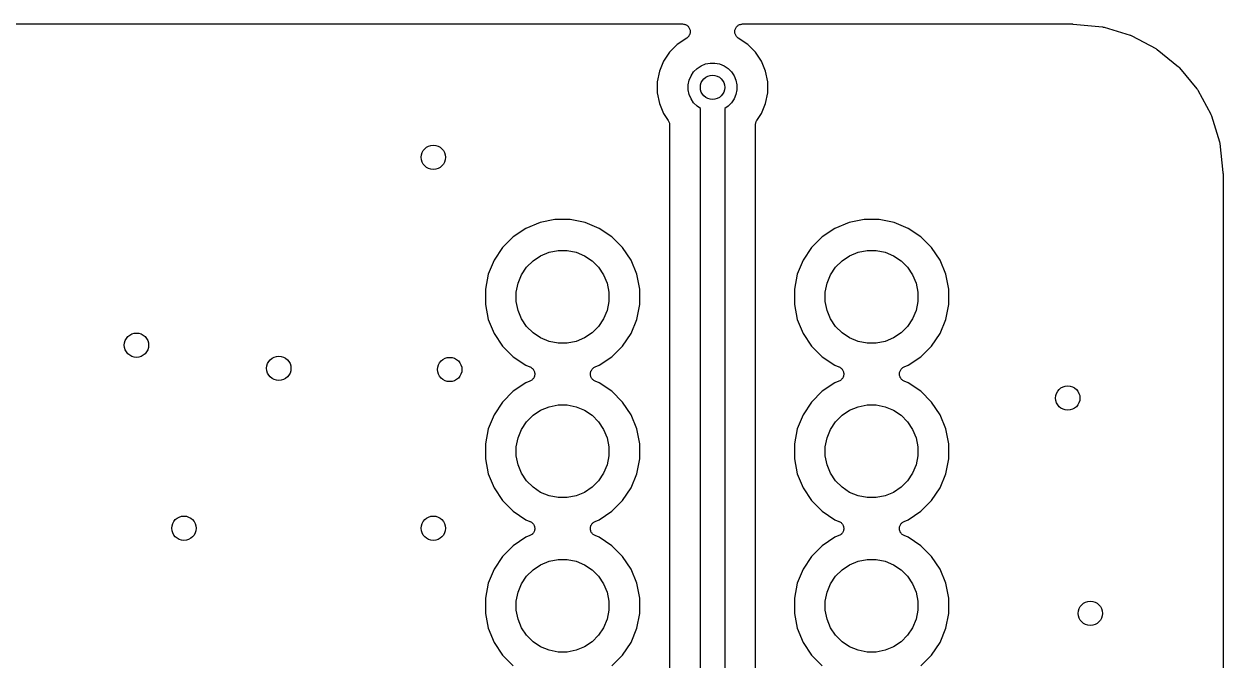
# Model space of a CAD drawing. Extents: x 103 to 213, y -152 to -90.
# Drawn here: x 193.23 to 212.94, y -100.82 to -90.36 of the extents above; entities that cross this region are included whole.
import ezdxf

# ---------------------------------------------------------------- set-up
doc = ezdxf.new("R2010")
doc.units = 0
doc.layers.add('BLACK', color=7, linetype='CONTINUOUS')

msp = doc.modelspace()

# ---------------------------------------------------------------- linework, layer by layer
at = {"layer": 'BLACK', "linetype": 'CONTINUOUS'}
for p, q in [((146.641, -90.358), (204.056, -90.358)), ((204.056, -90.358), (204.058, -90.358)), ((204.058, -90.358), (204.058, -90.358)), ((204.058, -90.358), (204.058, -90.358)), ((204.058, -90.358), (204.058, -90.358)), ((204.058, -90.358), (204.071, -90.3594)), ((204.071, -90.3594), (204.083, -90.3607)), ((204.083, -90.3607), (204.083, -90.3608)), ((204.083, -90.3608), (204.083, -90.3608)), ((204.083, -90.3608), (204.095, -90.3645)), ((204.095, -90.3645), (204.106, -90.3681)), ((204.106, -90.3681), (204.106, -90.3682)), ((204.106, -90.3682), (204.106, -90.3683)), ((204.106, -90.3683), (204.117, -90.3741)), ((204.117, -90.3741), (204.128, -90.38)), ((204.128, -90.38), (204.128, -90.3801)), ((204.128, -90.3801), (204.128, -90.3802)), ((204.128, -90.3802), (204.138, -90.3881)), ((204.138, -90.3881), (204.147, -90.3959)), ((204.147, -90.3959), (204.147, -90.396)), ((204.147, -90.396), (204.147, -90.3961)), ((204.147, -90.3961), (204.155, -90.4057)), ((204.155, -90.4057), (204.163, -90.4152)), ((204.163, -90.4152), (204.163, -90.4153)), ((204.163, -90.4153), (204.163, -90.4155)), ((204.163, -90.4155), (204.168, -90.4262)), ((204.168, -90.4262), (204.174, -90.4371)), ((204.174, -90.4371), (204.174, -90.4373)), ((204.174, -90.4373), (204.174, -90.4374)), ((204.174, -90.4374), (204.178, -90.4488)), ((204.178, -90.4488), (204.181, -90.4609)), ((204.181, -90.4609), (204.181, -90.461)), ((204.181, -90.461), (204.181, -90.4612)), ((204.181, -90.4612), (204.182, -90.4732)), ((204.182, -90.4732), (204.183, -90.4856)), ((204.917, -90.4838), (204.918, -90.4717)), ((204.918, -90.4717), (204.919, -90.4595)), ((204.919, -90.4591), (204.923, -90.4477)), ((204.919, -90.4593), (204.919, -90.4591)), ((204.919, -90.4595), (204.919, -90.4593)), ((204.923, -90.4477), (204.926, -90.4358)), ((204.926, -90.4358), (204.927, -90.4356)), ((204.927, -90.4355), (204.932, -90.4249)), ((204.927, -90.4356), (204.927, -90.4355)), ((204.932, -90.4249), (204.938, -90.414)), ((204.938, -90.4137), (204.946, -90.4044)), ((204.938, -90.4139), (204.938, -90.4137)), ((204.938, -90.414), (204.938, -90.4139)), ((204.946, -90.4044), (204.954, -90.3949)), ((204.954, -90.3947), (204.964, -90.3871)), ((204.954, -90.3948), (204.954, -90.3947)), ((204.954, -90.3949), (204.954, -90.3948)), ((204.964, -90.3871), (204.973, -90.3792)), ((204.973, -90.3791), (204.974, -90.379)), ((204.973, -90.3792), (204.973, -90.3791)), ((204.974, -90.379), (204.984, -90.3734)), ((204.984, -90.3734), (204.995, -90.3676)), ((204.995, -90.3675), (205.007, -90.364)), ((204.995, -90.3676), (204.995, -90.3675)), ((204.995, -90.3675), (204.995, -90.3675)), ((205.007, -90.364), (205.019, -90.3604)), ((205.019, -90.3604), (205.031, -90.3592)), ((205.019, -90.3604), (205.019, -90.3604)), ((205.019, -90.3604), (205.019, -90.3604)), ((205.031, -90.3592), (205.044, -90.358)), ((205.044, -90.358), (210.466, -90.358)), ((210.466, -90.358), (210.468, -90.358)), ((210.468, -90.358), (210.474, -90.3586)), ((210.474, -90.3586), (210.479, -90.3586)), ((210.479, -90.3586), (210.961, -90.4059)), ((210.961, -90.4059), (210.963, -90.4061)), ((210.963, -90.4061), (210.974, -90.4085)), ((210.974, -90.4085), (210.986, -90.4107)), ((210.986, -90.4107), (211.418, -90.5411)), ((204.127, -90.5906), (203.971, -90.6947)), ((204.136, -90.583), (204.127, -90.5906)), ((204.146, -90.5751), (204.136, -90.583)), ((204.154, -90.5654), (204.146, -90.5749)), ((204.146, -90.5749), (204.146, -90.575)), ((204.146, -90.575), (204.146, -90.5751)), ((204.162, -90.556), (204.154, -90.5654)), ((204.168, -90.5446), (204.162, -90.5557)), ((204.162, -90.5557), (204.162, -90.5559)), ((204.162, -90.5559), (204.162, -90.556)), ((204.174, -90.5342), (204.168, -90.5446)), ((204.177, -90.522), (204.174, -90.5339)), ((204.174, -90.5339), (204.174, -90.5341)), ((204.174, -90.5341), (204.174, -90.5342)), ((204.181, -90.5105), (204.177, -90.522)), ((204.182, -90.498), (204.181, -90.5102)), ((204.181, -90.5102), (204.181, -90.5104)), ((204.181, -90.5104), (204.181, -90.5105)), ((204.183, -90.4859), (204.182, -90.498)), ((204.183, -90.4856), (204.183, -90.4857)), ((204.183, -90.4857), (204.183, -90.4859)), ((204.917, -90.4839), (204.917, -90.4838)), ((204.917, -90.4841), (204.917, -90.4839)), ((204.918, -90.4963), (204.917, -90.4841)), ((204.919, -90.5085), (204.918, -90.4963)), ((204.919, -90.5086), (204.919, -90.5085)), ((204.919, -90.5088), (204.919, -90.5086)), ((204.922, -90.5205), (204.919, -90.5088)), ((204.926, -90.5323), (204.922, -90.5205)), ((204.926, -90.5324), (204.926, -90.5323)), ((204.926, -90.5326), (204.926, -90.5324)), ((204.931, -90.5435), (204.926, -90.5326)), ((204.937, -90.5543), (204.931, -90.5435)), ((204.937, -90.5544), (204.937, -90.5543)), ((204.937, -90.5545), (204.937, -90.5544)), ((204.945, -90.5639), (204.937, -90.5545)), ((204.953, -90.5736), (204.945, -90.5639)), ((204.953, -90.5737), (204.953, -90.5736)), ((204.953, -90.5739), (204.953, -90.5737)), ((204.962, -90.5815), (204.953, -90.5739)), ((204.972, -90.5896), (204.962, -90.5815)), ((204.972, -90.5898), (204.972, -90.5896)), ((204.973, -90.5906), (204.972, -90.5898)), ((204.972, -90.5898), (204.972, -90.5898)), ((204.972, -90.5898), (204.972, -90.5898)), ((205.129, -90.6947), (204.973, -90.5906)), ((211.418, -90.5411), (211.419, -90.5417)), ((211.419, -90.5417), (211.43, -90.5462)), ((211.43, -90.5462), (211.441, -90.5506)), ((211.441, -90.5506), (211.839, -90.7624)), ((203.845, -90.8212), (203.745, -90.9699)), ((203.971, -90.6947), (203.845, -90.8212)), ((205.255, -90.8212), (205.129, -90.6947)), ((205.355, -90.9699), (205.255, -90.8212)), ((211.839, -90.7624), (211.84, -90.7632)), ((211.84, -90.7632), (211.85, -90.7697)), ((211.85, -90.7697), (211.86, -90.7761)), ((211.86, -90.7761), (212.209, -91.0613)), ((203.745, -90.9699), (203.677, -91.1351)), ((204.295, -91.0893), (204.361, -91.0455)), ((204.361, -91.0455), (204.433, -91.0154)), ((204.433, -91.0154), (204.511, -91)), ((204.511, -91), (204.589, -91)), ((204.589, -91), (204.667, -91.0154)), ((204.667, -91.0154), (204.739, -91.0455)), ((204.739, -91.0455), (204.805, -91.0893)), ((205.423, -91.1351), (205.355, -90.9699)), ((212.209, -91.0613), (212.211, -91.0624)), ((212.211, -91.0624), (212.219, -91.0706)), ((203.677, -91.1351), (203.642, -91.3106)), ((204.165, -91.2833), (204.196, -91.2105)), ((204.196, -91.2105), (204.239, -91.145)), ((204.239, -91.145), (204.295, -91.0893)), ((204.805, -91.0893), (204.861, -91.145)), ((204.861, -91.145), (204.904, -91.2105)), ((204.904, -91.2105), (204.935, -91.2833)), ((205.458, -91.3106), (205.423, -91.1351)), ((212.219, -91.0706), (212.227, -91.0787)), ((212.227, -91.0787), (212.514, -91.4263)), ((203.642, -91.3106), (203.642, -91.4894)), ((204.15, -91.3606), (204.165, -91.2833)), ((204.15, -91.4394), (204.15, -91.3606)), ((204.165, -91.5167), (204.15, -91.4394)), ((204.935, -91.2833), (204.95, -91.3606)), ((204.95, -91.4394), (204.935, -91.5167)), ((204.95, -91.3606), (204.95, -91.4394)), ((205.458, -91.4894), (205.458, -91.3106)), ((212.514, -91.4263), (212.515, -91.4277)), ((212.515, -91.4277), (212.522, -91.4374)), ((212.522, -91.4374), (212.528, -91.4469)), ((212.528, -91.4469), (212.743, -91.8438)), ((203.642, -91.4894), (203.677, -91.6649)), ((204.196, -91.5895), (204.165, -91.5167)), ((204.239, -91.655), (204.196, -91.5895)), ((204.295, -91.7107), (204.239, -91.655)), ((204.861, -91.655), (204.805, -91.7107)), ((204.904, -91.5895), (204.861, -91.655)), ((204.935, -91.5167), (204.904, -91.5895)), ((205.423, -91.6649), (205.458, -91.4894)), ((203.677, -91.6649), (203.745, -91.8301)), ((203.745, -91.8301), (203.821, -91.9427)), ((204.35, -91.7474), (204.295, -91.7107)), ((204.35, -102.457), (204.35, -91.7474)), ((204.805, -91.7107), (204.75, -91.7474)), ((204.75, -91.7474), (204.75, -102.555)), ((205.279, -91.9427), (205.355, -91.8301)), ((205.355, -91.8301), (205.423, -91.6649)), ((212.743, -91.8438), (212.744, -91.8453)), ((212.744, -91.8453), (212.748, -91.8561)), ((203.821, -91.9427), (203.821, -91.943)), ((203.821, -91.943), (203.821, -91.943)), ((203.821, -91.943), (203.821, -91.943)), ((203.821, -91.943), (203.822, -91.9442)), ((203.822, -91.9442), (203.827, -91.9546)), ((203.827, -91.9546), (203.832, -91.9649)), ((203.832, -91.9649), (203.833, -91.9656)), ((203.833, -91.9656), (203.833, -91.9662)), ((203.833, -91.9662), (203.836, -91.9775)), ((203.836, -91.9775), (203.84, -91.9886)), ((203.84, -91.9886), (203.84, -91.9893)), ((203.84, -91.9893), (203.84, -91.99)), ((203.84, -91.99), (203.841, -92.0017)), ((203.841, -92.0017), (203.842, -92.0133)), ((203.842, -92.0133), (203.842, -102.194)), ((205.258, -92.0115), (205.259, -91.9999)), ((205.258, -92.0129), (205.258, -92.0115)), ((205.258, -92.013), (205.258, -92.0129)), ((205.258, -92.013), (205.258, -92.013)), ((205.258, -92.0133), (205.258, -92.013)), ((205.258, -102.524), (205.258, -92.0133)), ((205.259, -91.9999), (205.26, -91.9883)), ((205.26, -91.9883), (205.261, -91.9876)), ((205.261, -91.9869), (205.264, -91.9757)), ((205.261, -91.9876), (205.261, -91.9869)), ((205.264, -91.9757), (205.268, -91.9646)), ((205.268, -91.9633), (205.274, -91.953)), ((205.268, -91.9639), (205.268, -91.9633)), ((205.268, -91.9646), (205.268, -91.9639)), ((205.274, -91.953), (205.279, -91.9427)), ((212.748, -91.8561), (212.752, -91.8666)), ((212.752, -91.8666), (212.886, -92.2976)), ((212.886, -92.2976), (212.886, -92.2993)), ((212.886, -92.2993), (212.888, -92.3107)), ((212.888, -92.3107), (212.891, -92.3219)), ((212.891, -92.3219), (212.941, -92.8024)), ((212.941, -92.8024), (212.941, -92.8041)), ((212.941, -92.8041), (212.941, -92.8099)), ((212.941, -92.8099), (212.942, -92.8157)), ((212.942, -92.8157), (212.942, -149.966)), ((201.715, -93.6238), (201.483, -93.7195)), ((201.96, -93.575), (201.715, -93.6238)), ((202.21, -93.575), (201.96, -93.575)), ((202.455, -93.6238), (202.21, -93.575)), ((202.687, -93.7195), (202.455, -93.6238)), ((206.795, -93.6238), (206.563, -93.7195)), ((207.04, -93.575), (206.795, -93.6238)), ((207.29, -93.575), (207.04, -93.575)), ((207.535, -93.6238), (207.29, -93.575)), ((207.767, -93.7195), (207.535, -93.6238)), ((201.483, -93.7195), (201.275, -93.8585)), ((202.895, -93.8585), (202.687, -93.7195)), ((206.563, -93.7195), (206.355, -93.8585)), ((207.975, -93.8585), (207.767, -93.7195)), ((201.275, -93.8585), (201.099, -94.0354)), ((203.071, -94.0354), (202.895, -93.8585)), ((206.355, -93.8585), (206.179, -94.0354)), ((208.151, -94.0354), (207.975, -93.8585)), ((201.099, -94.0354), (200.96, -94.2434)), ((201.599, -94.2531), (201.724, -94.1697)), ((201.724, -94.1697), (201.863, -94.1123)), ((201.863, -94.1123), (202.01, -94.083)), ((202.01, -94.083), (202.16, -94.083)), ((202.16, -94.083), (202.307, -94.1123)), ((202.307, -94.1123), (202.446, -94.1697)), ((202.446, -94.1697), (202.571, -94.2531)), ((203.21, -94.2434), (203.071, -94.0354)), ((206.179, -94.0354), (206.04, -94.2434)), ((206.679, -94.2531), (206.804, -94.1697)), ((206.804, -94.1697), (206.943, -94.1123)), ((206.943, -94.1123), (207.09, -94.083)), ((207.09, -94.083), (207.24, -94.083)), ((207.24, -94.083), (207.387, -94.1123)), ((207.387, -94.1123), (207.526, -94.1697)), ((207.526, -94.1697), (207.651, -94.2531)), ((208.29, -94.2434), (208.151, -94.0354)), ((200.96, -94.2434), (200.864, -94.4746)), ((201.41, -94.4841), (201.493, -94.3593)), ((201.493, -94.3593), (201.599, -94.2531)), ((202.571, -94.2531), (202.677, -94.3593)), ((202.677, -94.3593), (202.76, -94.4841)), ((203.306, -94.4746), (203.21, -94.2434)), ((206.04, -94.2434), (205.944, -94.4746)), ((206.49, -94.4841), (206.573, -94.3593)), ((206.573, -94.3593), (206.679, -94.2531)), ((207.651, -94.2531), (207.757, -94.3593)), ((207.757, -94.3593), (207.84, -94.4841)), ((208.386, -94.4746), (208.29, -94.2434)), ((200.864, -94.4746), (200.815, -94.7199)), ((201.352, -94.6227), (201.41, -94.4841)), ((202.76, -94.4841), (202.818, -94.6227)), ((203.355, -94.7199), (203.306, -94.4746)), ((205.944, -94.4746), (205.895, -94.7199)), ((206.432, -94.6227), (206.49, -94.4841)), ((207.84, -94.4841), (207.898, -94.6227)), ((208.435, -94.7199), (208.386, -94.4746)), ((200.815, -94.7199), (200.815, -94.9701)), ((201.323, -94.7699), (201.352, -94.6227)), ((201.323, -94.92), (201.323, -94.7699)), ((202.818, -94.6227), (202.847, -94.7699)), ((202.847, -94.7699), (202.847, -94.92)), ((203.355, -94.9701), (203.355, -94.7199)), ((205.895, -94.7199), (205.895, -94.9701)), ((206.403, -94.7699), (206.432, -94.6227)), ((206.403, -94.92), (206.403, -94.7699)), ((207.898, -94.6227), (207.927, -94.7699)), ((207.927, -94.7699), (207.927, -94.92)), ((208.435, -94.9701), (208.435, -94.7199)), ((200.815, -94.9701), (200.864, -95.2154)), ((201.352, -95.0673), (201.323, -94.92)), ((202.847, -94.92), (202.818, -95.0673)), ((203.306, -95.2154), (203.355, -94.9701)), ((205.895, -94.9701), (205.944, -95.2154)), ((206.432, -95.0673), (206.403, -94.92)), ((207.927, -94.92), (207.898, -95.0673)), ((208.386, -95.2154), (208.435, -94.9701)), ((201.41, -95.2059), (201.352, -95.0673)), ((202.818, -95.0673), (202.76, -95.2059)), ((206.49, -95.2059), (206.432, -95.0673)), ((207.898, -95.0673), (207.84, -95.2059)), ((200.864, -95.2154), (200.96, -95.4466)), ((201.493, -95.3307), (201.41, -95.2059)), ((201.599, -95.4369), (201.493, -95.3307)), ((202.677, -95.3307), (202.571, -95.4369)), ((202.76, -95.2059), (202.677, -95.3307)), ((203.21, -95.4466), (203.306, -95.2154)), ((205.944, -95.2154), (206.04, -95.4466)), ((206.573, -95.3307), (206.49, -95.2059)), ((206.679, -95.4369), (206.573, -95.3307)), ((207.757, -95.3307), (207.651, -95.4369)), ((207.84, -95.2059), (207.757, -95.3307)), ((208.29, -95.4466), (208.386, -95.2154)), ((200.96, -95.4466), (201.099, -95.6546)), ((201.724, -95.5203), (201.599, -95.4369)), ((201.863, -95.5777), (201.724, -95.5203)), ((202.01, -95.607), (201.863, -95.5777)), ((202.307, -95.5777), (202.16, -95.607)), ((202.446, -95.5203), (202.307, -95.5777)), ((202.571, -95.4369), (202.446, -95.5203)), ((203.071, -95.6546), (203.21, -95.4466)), ((206.04, -95.4466), (206.179, -95.6546)), ((206.804, -95.5203), (206.679, -95.4369)), ((206.943, -95.5777), (206.804, -95.5203)), ((207.09, -95.607), (206.943, -95.5777)), ((207.387, -95.5777), (207.24, -95.607)), ((207.526, -95.5203), (207.387, -95.5777)), ((207.651, -95.4369), (207.526, -95.5203)), ((208.151, -95.6546), (208.29, -95.4466)), ((201.099, -95.6546), (201.275, -95.8315)), ((202.16, -95.607), (202.01, -95.607)), ((202.895, -95.8315), (203.071, -95.6546)), ((206.179, -95.6546), (206.355, -95.8315)), ((207.24, -95.607), (207.09, -95.607)), ((207.975, -95.8315), (208.151, -95.6546)), ((201.275, -95.8315), (201.483, -95.9705)), ((201.483, -95.9705), (201.549, -95.9977)), ((202.621, -95.9977), (202.687, -95.9705)), ((202.687, -95.9705), (202.895, -95.8315)), ((206.355, -95.8315), (206.563, -95.9705)), ((206.563, -95.9705), (206.629, -95.9977)), ((207.701, -95.9977), (207.767, -95.9705)), ((207.767, -95.9705), (207.975, -95.8315)), ((201.549, -95.9977), (201.55, -95.9982)), ((201.55, -95.9982), (201.55, -95.9982)), ((201.55, -95.9982), (201.55, -95.9982)), ((201.55, -95.9982), (201.551, -95.9984)), ((201.551, -95.9984), (201.562, -96.0043)), ((201.562, -96.0043), (201.572, -96.0101)), ((201.572, -96.0101), (201.572, -96.0102)), ((201.572, -96.0102), (201.572, -96.0103)), ((201.572, -96.0103), (201.582, -96.0181)), ((201.582, -96.0181), (201.591, -96.026)), ((201.591, -96.026), (201.591, -96.0262)), ((201.591, -96.0262), (201.591, -96.0263)), ((201.591, -96.0263), (201.599, -96.0357)), ((201.606, -96.1862), (201.598, -96.1954)), ((201.599, -96.0357), (201.607, -96.0453)), ((201.612, -96.175), (201.606, -96.1858)), ((201.606, -96.1858), (201.606, -96.186)), ((201.606, -96.186), (201.606, -96.1862)), ((201.607, -96.0453), (201.607, -96.0455)), ((201.607, -96.0455), (201.607, -96.0456)), ((201.607, -96.0456), (201.613, -96.0564)), ((201.618, -96.1644), (201.612, -96.175)), ((201.613, -96.0564), (201.618, -96.0672)), ((201.618, -96.0672), (201.618, -96.0674)), ((201.618, -96.0674), (201.618, -96.0676)), ((201.618, -96.0676), (201.622, -96.0794)), ((201.621, -96.1522), (201.618, -96.164)), ((201.618, -96.164), (201.618, -96.1642)), ((201.618, -96.1642), (201.618, -96.1644)), ((201.625, -96.1408), (201.621, -96.1522)), ((201.622, -96.0794), (201.625, -96.091)), ((201.625, -96.091), (201.625, -96.0912)), ((201.625, -96.0912), (201.625, -96.0914)), ((201.625, -96.0914), (201.626, -96.1037)), ((201.626, -96.1282), (201.625, -96.1403)), ((201.625, -96.1403), (201.625, -96.1405)), ((201.625, -96.1405), (201.625, -96.1408)), ((201.626, -96.1037), (201.628, -96.1157)), ((201.628, -96.1161), (201.626, -96.1282)), ((201.628, -96.1157), (201.627, -96.1159)), ((201.627, -96.1159), (201.628, -96.1161)), ((202.542, -96.1139), (202.544, -96.1018)), ((202.543, -96.1141), (202.542, -96.1139)), ((202.542, -96.1143), (202.543, -96.1141)), ((202.544, -96.1265), (202.542, -96.1143)), ((202.544, -96.1018), (202.545, -96.0897)), ((202.545, -96.1386), (202.544, -96.1265)), ((202.545, -96.0892), (202.549, -96.0776)), ((202.545, -96.0895), (202.545, -96.0892)), ((202.545, -96.0897), (202.545, -96.0895)), ((202.545, -96.1388), (202.545, -96.1386)), ((202.545, -96.139), (202.545, -96.1388)), ((202.548, -96.1507), (202.545, -96.139)), ((202.552, -96.1624), (202.548, -96.1507)), ((202.549, -96.0776), (202.552, -96.066)), ((202.552, -96.0656), (202.558, -96.0548)), ((202.552, -96.0658), (202.552, -96.0656)), ((202.552, -96.066), (202.552, -96.0658)), ((202.552, -96.1626), (202.552, -96.1624)), ((202.552, -96.1628), (202.552, -96.1626)), ((202.557, -96.1735), (202.552, -96.1628)), ((202.563, -96.1844), (202.557, -96.1735)), ((202.558, -96.0548), (202.564, -96.0442)), ((202.563, -96.1845), (202.563, -96.1844)), ((202.563, -96.1847), (202.563, -96.1845)), ((202.571, -96.1941), (202.563, -96.1847)), ((202.564, -96.0438), (202.572, -96.0343)), ((202.564, -96.044), (202.564, -96.0438)), ((202.564, -96.0442), (202.564, -96.044)), ((202.572, -96.0343), (202.58, -96.025)), ((202.58, -96.0247), (202.59, -96.0171)), ((202.58, -96.0249), (202.58, -96.0247)), ((202.58, -96.025), (202.58, -96.0249)), ((202.59, -96.0171), (202.599, -96.0093)), ((202.599, -96.0091), (202.61, -96.0034)), ((202.599, -96.0092), (202.599, -96.0091)), ((202.599, -96.0093), (202.599, -96.0092)), ((202.61, -96.0034), (202.621, -95.9977)), ((206.629, -95.9977), (206.63, -95.9982)), ((206.63, -95.9982), (206.63, -95.9982)), ((206.63, -95.9982), (206.63, -95.9982)), ((206.63, -95.9982), (206.631, -95.9984)), ((206.631, -95.9984), (206.642, -96.0043)), ((206.642, -96.0043), (206.652, -96.0101)), ((206.652, -96.0101), (206.652, -96.0102)), ((206.652, -96.0102), (206.652, -96.0103)), ((206.652, -96.0103), (206.662, -96.0181)), ((206.662, -96.0181), (206.671, -96.026)), ((206.671, -96.026), (206.671, -96.0262)), ((206.671, -96.0262), (206.671, -96.0263)), ((206.671, -96.0263), (206.679, -96.0357)), ((206.686, -96.1862), (206.678, -96.1954)), ((206.679, -96.0357), (206.687, -96.0453)), ((206.692, -96.175), (206.686, -96.1858)), ((206.686, -96.1858), (206.686, -96.186)), ((206.686, -96.186), (206.686, -96.1862)), ((206.687, -96.0453), (206.687, -96.0455)), ((206.687, -96.0455), (206.687, -96.0456)), ((206.687, -96.0456), (206.693, -96.0564)), ((206.698, -96.1644), (206.692, -96.175)), ((206.693, -96.0564), (206.698, -96.0672)), ((206.698, -96.0672), (206.698, -96.0674)), ((206.698, -96.0674), (206.698, -96.0676)), ((206.698, -96.0676), (206.702, -96.0794)), ((206.701, -96.1522), (206.698, -96.164)), ((206.698, -96.164), (206.698, -96.1642)), ((206.698, -96.1642), (206.698, -96.1644)), ((206.705, -96.1408), (206.701, -96.1522)), ((206.702, -96.0794), (206.705, -96.091)), ((206.705, -96.091), (206.705, -96.0912)), ((206.705, -96.0912), (206.705, -96.0914)), ((206.705, -96.0914), (206.706, -96.1037)), ((206.706, -96.1282), (206.705, -96.1403)), ((206.705, -96.1403), (206.705, -96.1405)), ((206.705, -96.1405), (206.705, -96.1408)), ((206.706, -96.1037), (206.708, -96.1157)), ((206.708, -96.1161), (206.706, -96.1282)), ((206.708, -96.1157), (206.707, -96.1159)), ((206.707, -96.1159), (206.708, -96.1161)), ((207.622, -96.1139), (207.624, -96.1018)), ((207.623, -96.1141), (207.622, -96.1139)), ((207.622, -96.1143), (207.623, -96.1141)), ((207.624, -96.1265), (207.622, -96.1143)), ((207.624, -96.1018), (207.625, -96.0897)), ((207.625, -96.1386), (207.624, -96.1265)), ((207.625, -96.0892), (207.629, -96.0776)), ((207.625, -96.0895), (207.625, -96.0892)), ((207.625, -96.0897), (207.625, -96.0895)), ((207.625, -96.1388), (207.625, -96.1386)), ((207.625, -96.139), (207.625, -96.1388)), ((207.628, -96.1507), (207.625, -96.139)), ((207.632, -96.1624), (207.628, -96.1507)), ((207.629, -96.0776), (207.632, -96.066)), ((207.632, -96.0656), (207.638, -96.0548)), ((207.632, -96.0658), (207.632, -96.0656)), ((207.632, -96.066), (207.632, -96.0658)), ((207.632, -96.1626), (207.632, -96.1624)), ((207.632, -96.1628), (207.632, -96.1626)), ((207.637, -96.1735), (207.632, -96.1628)), ((207.643, -96.1844), (207.637, -96.1735)), ((207.638, -96.0548), (207.644, -96.0442)), ((207.643, -96.1845), (207.643, -96.1844)), ((207.643, -96.1847), (207.643, -96.1845)), ((207.651, -96.1941), (207.643, -96.1847)), ((207.644, -96.0438), (207.652, -96.0343)), ((207.644, -96.044), (207.644, -96.0438)), ((207.644, -96.0442), (207.644, -96.044)), ((207.652, -96.0343), (207.66, -96.025)), ((207.66, -96.0247), (207.67, -96.0171)), ((207.66, -96.0249), (207.66, -96.0247)), ((207.66, -96.025), (207.66, -96.0249)), ((207.67, -96.0171), (207.679, -96.0093)), ((207.679, -96.0091), (207.69, -96.0034)), ((207.679, -96.0092), (207.679, -96.0091)), ((207.679, -96.0093), (207.679, -96.0092)), ((207.69, -96.0034), (207.701, -95.9977)), ((201.483, -96.2595), (201.275, -96.3985)), ((201.549, -96.2323), (201.483, -96.2595)), ((201.56, -96.2265), (201.549, -96.2323)), ((201.571, -96.2209), (201.56, -96.2265)), ((201.58, -96.2129), (201.571, -96.2207)), ((201.571, -96.2207), (201.571, -96.2208)), ((201.571, -96.2208), (201.571, -96.2209)), ((201.59, -96.2053), (201.58, -96.2129)), ((201.598, -96.1954), (201.59, -96.205)), ((201.59, -96.205), (201.59, -96.2051)), ((201.59, -96.2051), (201.59, -96.2053)), ((202.579, -96.2037), (202.571, -96.1941)), ((202.579, -96.2038), (202.579, -96.2037)), ((202.579, -96.204), (202.579, -96.2038)), ((202.588, -96.2118), (202.579, -96.204)), ((202.598, -96.2197), (202.588, -96.2118)), ((202.598, -96.2198), (202.598, -96.2197)), ((202.598, -96.2199), (202.598, -96.2198)), ((202.608, -96.2257), (202.598, -96.2199)), ((202.619, -96.2316), (202.608, -96.2257)), ((202.62, -96.2318), (202.619, -96.2316)), ((202.621, -96.2323), (202.62, -96.2318)), ((202.62, -96.2318), (202.62, -96.2318)), ((202.62, -96.2318), (202.62, -96.2318)), ((202.687, -96.2595), (202.621, -96.2323)), ((202.895, -96.3985), (202.687, -96.2595)), ((206.563, -96.2595), (206.355, -96.3985)), ((206.629, -96.2323), (206.563, -96.2595)), ((206.64, -96.2265), (206.629, -96.2323)), ((206.651, -96.2209), (206.64, -96.2265)), ((206.66, -96.2129), (206.651, -96.2207)), ((206.651, -96.2207), (206.651, -96.2208)), ((206.651, -96.2208), (206.651, -96.2209)), ((206.67, -96.2053), (206.66, -96.2129)), ((206.678, -96.1954), (206.67, -96.205)), ((206.67, -96.205), (206.67, -96.2051)), ((206.67, -96.2051), (206.67, -96.2053)), ((207.659, -96.2037), (207.651, -96.1941)), ((207.659, -96.2038), (207.659, -96.2037)), ((207.659, -96.204), (207.659, -96.2038)), ((207.668, -96.2118), (207.659, -96.204)), ((207.678, -96.2197), (207.668, -96.2118)), ((207.678, -96.2198), (207.678, -96.2197)), ((207.678, -96.2199), (207.678, -96.2198)), ((207.688, -96.2257), (207.678, -96.2199)), ((207.699, -96.2316), (207.688, -96.2257)), ((207.7, -96.2318), (207.699, -96.2316)), ((207.701, -96.2323), (207.7, -96.2318)), ((207.7, -96.2318), (207.7, -96.2318)), ((207.7, -96.2318), (207.7, -96.2318)), ((207.767, -96.2595), (207.701, -96.2323)), ((207.975, -96.3985), (207.767, -96.2595)), ((201.099, -96.5754), (200.96, -96.7834)), ((201.275, -96.3985), (201.099, -96.5754)), ((203.071, -96.5754), (202.895, -96.3985)), ((203.21, -96.7834), (203.071, -96.5754)), ((206.179, -96.5754), (206.04, -96.7834)), ((206.355, -96.3985), (206.179, -96.5754)), ((208.151, -96.5754), (207.975, -96.3985)), ((208.29, -96.7834), (208.151, -96.5754)), ((201.599, -96.7931), (201.724, -96.7097)), ((201.724, -96.7097), (201.863, -96.6523)), ((201.863, -96.6523), (202.01, -96.623)), ((202.01, -96.623), (202.16, -96.623)), ((202.16, -96.623), (202.307, -96.6523)), ((202.307, -96.6523), (202.446, -96.7097)), ((202.446, -96.7097), (202.571, -96.7931)), ((206.679, -96.7931), (206.804, -96.7097)), ((206.804, -96.7097), (206.943, -96.6523)), ((206.943, -96.6523), (207.09, -96.623)), ((207.09, -96.623), (207.24, -96.623)), ((207.24, -96.623), (207.387, -96.6523)), ((207.387, -96.6523), (207.526, -96.7097)), ((207.526, -96.7097), (207.651, -96.7931)), ((200.96, -96.7834), (200.864, -97.0146)), ((201.41, -97.0241), (201.493, -96.8993)), ((201.493, -96.8993), (201.599, -96.7931)), ((202.571, -96.7931), (202.677, -96.8993)), ((202.677, -96.8993), (202.76, -97.0241)), ((203.306, -97.0146), (203.21, -96.7834)), ((206.04, -96.7834), (205.944, -97.0146)), ((206.49, -97.0241), (206.573, -96.8993)), ((206.573, -96.8993), (206.679, -96.7931)), ((207.651, -96.7931), (207.757, -96.8993)), ((207.757, -96.8993), (207.84, -97.0241)), ((208.386, -97.0146), (208.29, -96.7834)), ((200.864, -97.0146), (200.815, -97.2599)), ((201.323, -97.31), (201.352, -97.1627)), ((201.352, -97.1627), (201.41, -97.0241)), ((202.76, -97.0241), (202.818, -97.1627)), ((202.818, -97.1627), (202.847, -97.31)), ((203.355, -97.2599), (203.306, -97.0146)), ((205.944, -97.0146), (205.895, -97.2599)), ((206.403, -97.31), (206.432, -97.1627)), ((206.432, -97.1627), (206.49, -97.0241)), ((207.84, -97.0241), (207.898, -97.1627)), ((207.898, -97.1627), (207.927, -97.31)), ((208.435, -97.2599), (208.386, -97.0146)), ((200.815, -97.2599), (200.815, -97.5101)), ((201.323, -97.46), (201.323, -97.31)), ((202.847, -97.31), (202.847, -97.46)), ((203.355, -97.5101), (203.355, -97.2599)), ((205.895, -97.2599), (205.895, -97.5101)), ((206.403, -97.46), (206.403, -97.31)), ((207.927, -97.31), (207.927, -97.46)), ((208.435, -97.5101), (208.435, -97.2599)), ((200.815, -97.5101), (200.864, -97.7554)), ((201.352, -97.6073), (201.323, -97.46)), ((202.847, -97.46), (202.818, -97.6073)), ((203.306, -97.7554), (203.355, -97.5101)), ((205.895, -97.5101), (205.944, -97.7554)), ((206.432, -97.6073), (206.403, -97.46)), ((207.927, -97.46), (207.898, -97.6073)), ((208.386, -97.7554), (208.435, -97.5101)), ((200.864, -97.7554), (200.96, -97.9866)), ((201.41, -97.7459), (201.352, -97.6073)), ((201.493, -97.8707), (201.41, -97.7459)), ((202.76, -97.7459), (202.677, -97.8707)), ((202.818, -97.6073), (202.76, -97.7459)), ((203.21, -97.9866), (203.306, -97.7554)), ((205.944, -97.7554), (206.04, -97.9866)), ((206.49, -97.7459), (206.432, -97.6073)), ((206.573, -97.8707), (206.49, -97.7459)), ((207.84, -97.7459), (207.757, -97.8707)), ((207.898, -97.6073), (207.84, -97.7459)), ((208.29, -97.9866), (208.386, -97.7554)), ((201.599, -97.9769), (201.493, -97.8707)), ((202.677, -97.8707), (202.571, -97.9769)), ((206.679, -97.9769), (206.573, -97.8707)), ((207.757, -97.8707), (207.651, -97.9769)), ((200.96, -97.9866), (201.099, -98.1946)), ((201.724, -98.0603), (201.599, -97.9769)), ((201.863, -98.1177), (201.724, -98.0603)), ((202.01, -98.147), (201.863, -98.1177)), ((202.16, -98.147), (202.01, -98.147)), ((202.307, -98.1177), (202.16, -98.147)), ((202.446, -98.0603), (202.307, -98.1177)), ((202.571, -97.9769), (202.446, -98.0603)), ((203.071, -98.1946), (203.21, -97.9866)), ((206.04, -97.9866), (206.179, -98.1946)), ((206.804, -98.0603), (206.679, -97.9769)), ((206.943, -98.1177), (206.804, -98.0603)), ((207.09, -98.147), (206.943, -98.1177)), ((207.24, -98.147), (207.09, -98.147)), ((207.387, -98.1177), (207.24, -98.147)), ((207.526, -98.0603), (207.387, -98.1177)), ((207.651, -97.9769), (207.526, -98.0603)), ((208.151, -98.1946), (208.29, -97.9866)), ((201.099, -98.1946), (201.275, -98.3715)), ((202.895, -98.3715), (203.071, -98.1946)), ((206.179, -98.1946), (206.355, -98.3715)), ((207.975, -98.3715), (208.151, -98.1946)), ((201.275, -98.3715), (201.483, -98.5105)), ((201.483, -98.5105), (201.549, -98.5377)), ((201.549, -98.5377), (201.55, -98.5382)), ((201.55, -98.5382), (201.55, -98.5382)), ((201.55, -98.5382), (201.55, -98.5382)), ((201.55, -98.5382), (201.551, -98.5384)), ((201.551, -98.5384), (201.562, -98.5443)), ((201.562, -98.5443), (201.572, -98.5501)), ((201.572, -98.5501), (201.572, -98.5502)), ((201.572, -98.5502), (201.572, -98.5503)), ((201.572, -98.5503), (201.582, -98.5581)), ((202.59, -98.5571), (202.599, -98.5493)), ((202.599, -98.5491), (202.61, -98.5434)), ((202.599, -98.5492), (202.599, -98.5491)), ((202.599, -98.5493), (202.599, -98.5492)), ((202.61, -98.5434), (202.621, -98.5377)), ((202.621, -98.5377), (202.687, -98.5105)), ((202.687, -98.5105), (202.895, -98.3715)), ((206.355, -98.3715), (206.563, -98.5105)), ((206.563, -98.5105), (206.629, -98.5377)), ((206.629, -98.5377), (206.63, -98.5382)), ((206.63, -98.5382), (206.63, -98.5382)), ((206.63, -98.5382), (206.63, -98.5382)), ((206.63, -98.5382), (206.631, -98.5384)), ((206.631, -98.5384), (206.642, -98.5443)), ((206.642, -98.5443), (206.652, -98.5501)), ((206.652, -98.5501), (206.652, -98.5502)), ((206.652, -98.5502), (206.652, -98.5503)), ((206.652, -98.5503), (206.662, -98.5581)), ((207.67, -98.5571), (207.679, -98.5493)), ((207.679, -98.5491), (207.69, -98.5434)), ((207.679, -98.5492), (207.679, -98.5491)), ((207.679, -98.5493), (207.679, -98.5492)), ((207.69, -98.5434), (207.701, -98.5377)), ((207.701, -98.5377), (207.767, -98.5105)), ((207.767, -98.5105), (207.975, -98.3715)), ((201.58, -98.7529), (201.571, -98.7607)), ((201.59, -98.7453), (201.58, -98.7529)), ((201.582, -98.5581), (201.591, -98.566)), ((201.598, -98.7354), (201.59, -98.745)), ((201.59, -98.745), (201.59, -98.7451)), ((201.59, -98.7451), (201.59, -98.7453)), ((201.591, -98.566), (201.591, -98.5662)), ((201.591, -98.5662), (201.591, -98.5663)), ((201.591, -98.5663), (201.599, -98.5757)), ((201.606, -98.7262), (201.598, -98.7354)), ((201.599, -98.5757), (201.607, -98.5853)), ((201.612, -98.7148), (201.606, -98.7258)), ((201.606, -98.7258), (201.606, -98.726)), ((201.606, -98.726), (201.606, -98.7262)), ((201.607, -98.5853), (201.607, -98.5855)), ((201.607, -98.5855), (201.607, -98.5856)), ((201.607, -98.5856), (201.613, -98.5964)), ((201.618, -98.7044), (201.612, -98.7148)), ((201.613, -98.5964), (201.618, -98.6072)), ((201.618, -98.6072), (201.618, -98.6074)), ((201.618, -98.6074), (201.618, -98.6076)), ((201.618, -98.6076), (201.622, -98.6194)), ((201.621, -98.6922), (201.618, -98.704)), ((201.618, -98.704), (201.618, -98.7042)), ((201.618, -98.7042), (201.618, -98.7044)), ((201.625, -98.6808), (201.621, -98.6922)), ((201.622, -98.6194), (201.625, -98.631)), ((201.625, -98.631), (201.625, -98.6312)), ((201.625, -98.6312), (201.625, -98.6314)), ((201.625, -98.6314), (201.626, -98.6437)), ((201.626, -98.6682), (201.625, -98.6803)), ((201.625, -98.6803), (201.625, -98.6805)), ((201.625, -98.6805), (201.625, -98.6808)), ((201.626, -98.6437), (201.628, -98.6557)), ((201.628, -98.6561), (201.626, -98.6682)), ((201.628, -98.6557), (201.627, -98.6559)), ((201.627, -98.6559), (201.628, -98.6561)), ((202.542, -98.6539), (202.544, -98.6418)), ((202.543, -98.6541), (202.542, -98.6539)), ((202.542, -98.6543), (202.543, -98.6541)), ((202.544, -98.6665), (202.542, -98.6543)), ((202.544, -98.6418), (202.545, -98.6297)), ((202.545, -98.6786), (202.544, -98.6665)), ((202.545, -98.6292), (202.549, -98.6176)), ((202.545, -98.6295), (202.545, -98.6292)), ((202.545, -98.6297), (202.545, -98.6295)), ((202.545, -98.6788), (202.545, -98.6786)), ((202.545, -98.679), (202.545, -98.6788)), ((202.548, -98.6907), (202.545, -98.679)), ((202.552, -98.7024), (202.548, -98.6907)), ((202.549, -98.6176), (202.552, -98.606)), ((202.552, -98.6056), (202.558, -98.5948)), ((202.552, -98.6058), (202.552, -98.6056)), ((202.552, -98.606), (202.552, -98.6058)), ((202.552, -98.7026), (202.552, -98.7024)), ((202.552, -98.7028), (202.552, -98.7026)), ((202.557, -98.7135), (202.552, -98.7028)), ((202.563, -98.7244), (202.557, -98.7135)), ((202.558, -98.5948), (202.564, -98.5842)), ((202.563, -98.7245), (202.563, -98.7244)), ((202.563, -98.7247), (202.563, -98.7245)), ((202.571, -98.7341), (202.563, -98.7247)), ((202.564, -98.5838), (202.572, -98.5743)), ((202.564, -98.584), (202.564, -98.5838)), ((202.564, -98.5842), (202.564, -98.584)), ((202.579, -98.7437), (202.571, -98.7341)), ((202.572, -98.5743), (202.58, -98.565)), ((202.579, -98.7438), (202.579, -98.7437)), ((202.579, -98.744), (202.579, -98.7438)), ((202.588, -98.7518), (202.579, -98.744)), ((202.58, -98.5647), (202.59, -98.5571)), ((202.58, -98.5649), (202.58, -98.5647)), ((202.58, -98.565), (202.58, -98.5649)), ((202.598, -98.7597), (202.588, -98.7518)), ((206.66, -98.7529), (206.651, -98.7607)), ((206.67, -98.7453), (206.66, -98.7529)), ((206.662, -98.5581), (206.671, -98.566)), ((206.678, -98.7354), (206.67, -98.745)), ((206.67, -98.745), (206.67, -98.7451)), ((206.67, -98.7451), (206.67, -98.7453)), ((206.671, -98.566), (206.671, -98.5662)), ((206.671, -98.5662), (206.671, -98.5663)), ((206.671, -98.5663), (206.679, -98.5757)), ((206.686, -98.7262), (206.678, -98.7354)), ((206.679, -98.5757), (206.687, -98.5853)), ((206.692, -98.7148), (206.686, -98.7258)), ((206.686, -98.7258), (206.686, -98.726)), ((206.686, -98.726), (206.686, -98.7262)), ((206.687, -98.5853), (206.687, -98.5855)), ((206.687, -98.5855), (206.687, -98.5856)), ((206.687, -98.5856), (206.693, -98.5964)), ((206.698, -98.7044), (206.692, -98.7148)), ((206.693, -98.5964), (206.698, -98.6072)), ((206.698, -98.6072), (206.698, -98.6074)), ((206.698, -98.6074), (206.698, -98.6076)), ((206.698, -98.6076), (206.702, -98.6194)), ((206.701, -98.6922), (206.698, -98.704)), ((206.698, -98.704), (206.698, -98.7042)), ((206.698, -98.7042), (206.698, -98.7044)), ((206.705, -98.6808), (206.701, -98.6922)), ((206.702, -98.6194), (206.705, -98.631)), ((206.705, -98.631), (206.705, -98.6312)), ((206.705, -98.6312), (206.705, -98.6314)), ((206.705, -98.6314), (206.706, -98.6437)), ((206.706, -98.6682), (206.705, -98.6803)), ((206.705, -98.6803), (206.705, -98.6805)), ((206.705, -98.6805), (206.705, -98.6808)), ((206.706, -98.6437), (206.708, -98.6557)), ((206.708, -98.6561), (206.706, -98.6682)), ((206.708, -98.6557), (206.707, -98.6559)), ((206.707, -98.6559), (206.708, -98.6561)), ((207.622, -98.6539), (207.624, -98.6418)), ((207.623, -98.6541), (207.622, -98.6539)), ((207.622, -98.6543), (207.623, -98.6541)), ((207.624, -98.6665), (207.622, -98.6543)), ((207.624, -98.6418), (207.625, -98.6297)), ((207.625, -98.6786), (207.624, -98.6665)), ((207.625, -98.6292), (207.629, -98.6176)), ((207.625, -98.6295), (207.625, -98.6292)), ((207.625, -98.6297), (207.625, -98.6295)), ((207.625, -98.6788), (207.625, -98.6786)), ((207.625, -98.679), (207.625, -98.6788)), ((207.628, -98.6907), (207.625, -98.679)), ((207.632, -98.7024), (207.628, -98.6907)), ((207.629, -98.6176), (207.632, -98.606)), ((207.632, -98.6056), (207.638, -98.5948)), ((207.632, -98.6058), (207.632, -98.6056)), ((207.632, -98.606), (207.632, -98.6058)), ((207.632, -98.7026), (207.632, -98.7024)), ((207.632, -98.7028), (207.632, -98.7026)), ((207.637, -98.7135), (207.632, -98.7028)), ((207.643, -98.7244), (207.637, -98.7135)), ((207.638, -98.5948), (207.644, -98.5842)), ((207.643, -98.7245), (207.643, -98.7244)), ((207.643, -98.7247), (207.643, -98.7245)), ((207.651, -98.7341), (207.643, -98.7247)), ((207.644, -98.5838), (207.652, -98.5743)), ((207.644, -98.584), (207.644, -98.5838)), ((207.644, -98.5842), (207.644, -98.584)), ((207.659, -98.7437), (207.651, -98.7341)), ((207.652, -98.5743), (207.66, -98.565)), ((207.659, -98.7438), (207.659, -98.7437)), ((207.659, -98.744), (207.659, -98.7438)), ((207.668, -98.7518), (207.659, -98.744)), ((207.66, -98.5647), (207.67, -98.5571)), ((207.66, -98.5649), (207.66, -98.5647)), ((207.66, -98.565), (207.66, -98.5649)), ((207.678, -98.7597), (207.668, -98.7518)), ((201.275, -98.9385), (201.099, -99.1154)), ((201.483, -98.7995), (201.275, -98.9385)), ((201.549, -98.7723), (201.483, -98.7995)), ((201.56, -98.7665), (201.549, -98.7723)), ((201.571, -98.7609), (201.56, -98.7665)), ((201.571, -98.7607), (201.571, -98.7608)), ((201.571, -98.7608), (201.571, -98.7609)), ((202.598, -98.7598), (202.598, -98.7597)), ((202.598, -98.7599), (202.598, -98.7598)), ((202.608, -98.7657), (202.598, -98.7599)), ((202.619, -98.7716), (202.608, -98.7657)), ((202.62, -98.7718), (202.619, -98.7716)), ((202.621, -98.7723), (202.62, -98.7718)), ((202.62, -98.7718), (202.62, -98.7718)), ((202.62, -98.7718), (202.62, -98.7718)), ((202.687, -98.7995), (202.621, -98.7723)), ((202.895, -98.9385), (202.687, -98.7995)), ((203.071, -99.1154), (202.895, -98.9385)), ((206.355, -98.9385), (206.179, -99.1154)), ((206.563, -98.7995), (206.355, -98.9385)), ((206.629, -98.7723), (206.563, -98.7995)), ((206.64, -98.7665), (206.629, -98.7723)), ((206.651, -98.7609), (206.64, -98.7665)), ((206.651, -98.7607), (206.651, -98.7608)), ((206.651, -98.7608), (206.651, -98.7609)), ((207.678, -98.7598), (207.678, -98.7597)), ((207.678, -98.7599), (207.678, -98.7598)), ((207.688, -98.7657), (207.678, -98.7599)), ((207.699, -98.7716), (207.688, -98.7657)), ((207.7, -98.7718), (207.699, -98.7716)), ((207.701, -98.7723), (207.7, -98.7718)), ((207.7, -98.7718), (207.7, -98.7718)), ((207.7, -98.7718), (207.7, -98.7718)), ((207.767, -98.7995), (207.701, -98.7723)), ((207.975, -98.9385), (207.767, -98.7995)), ((208.151, -99.1154), (207.975, -98.9385)), ((201.099, -99.1154), (200.96, -99.3234)), ((203.21, -99.3234), (203.071, -99.1154)), ((206.179, -99.1154), (206.04, -99.3234)), ((208.29, -99.3234), (208.151, -99.1154)), ((200.96, -99.3234), (200.864, -99.5546)), ((201.493, -99.4393), (201.599, -99.3331)), ((201.599, -99.3331), (201.724, -99.2497)), ((201.724, -99.2497), (201.863, -99.1923)), ((201.863, -99.1923), (202.01, -99.163)), ((202.01, -99.163), (202.16, -99.163)), ((202.16, -99.163), (202.307, -99.1923)), ((202.307, -99.1923), (202.446, -99.2497)), ((202.446, -99.2497), (202.571, -99.3331)), ((202.571, -99.3331), (202.677, -99.4393)), ((203.306, -99.5546), (203.21, -99.3234)), ((206.04, -99.3234), (205.944, -99.5546)), ((206.573, -99.4393), (206.679, -99.3331)), ((206.679, -99.3331), (206.804, -99.2497)), ((206.804, -99.2497), (206.943, -99.1923)), ((206.943, -99.1923), (207.09, -99.163)), ((207.09, -99.163), (207.24, -99.163)), ((207.24, -99.163), (207.387, -99.1923)), ((207.387, -99.1923), (207.526, -99.2497)), ((207.526, -99.2497), (207.651, -99.3331)), ((207.651, -99.3331), (207.757, -99.4393)), ((208.386, -99.5546), (208.29, -99.3234)), ((201.41, -99.5641), (201.493, -99.4393)), ((202.677, -99.4393), (202.76, -99.5641)), ((206.49, -99.5641), (206.573, -99.4393)), ((207.757, -99.4393), (207.84, -99.5641)), ((200.864, -99.5546), (200.815, -99.7999)), ((201.323, -99.8499), (201.352, -99.7027)), ((201.352, -99.7027), (201.41, -99.5641)), ((202.76, -99.5641), (202.818, -99.7027)), ((202.818, -99.7027), (202.847, -99.8499)), ((203.355, -99.7999), (203.306, -99.5546)), ((205.944, -99.5546), (205.895, -99.7999)), ((206.403, -99.8499), (206.432, -99.7027)), ((206.432, -99.7027), (206.49, -99.5641)), ((207.84, -99.5641), (207.898, -99.7027)), ((207.898, -99.7027), (207.927, -99.8499)), ((208.435, -99.7999), (208.386, -99.5546)), ((200.815, -99.7999), (200.815, -100.05)), ((201.323, -100), (201.323, -99.8499)), ((202.847, -99.8499), (202.847, -100)), ((203.355, -100.05), (203.355, -99.7999)), ((205.895, -99.7999), (205.895, -100.05)), ((206.403, -100), (206.403, -99.8499)), ((207.927, -99.8499), (207.927, -100)), ((208.435, -100.05), (208.435, -99.7999)), ((200.815, -100.05), (200.864, -100.295)), ((201.352, -100.147), (201.323, -100)), ((202.847, -100), (202.818, -100.147)), ((203.306, -100.295), (203.355, -100.05)), ((205.895, -100.05), (205.944, -100.295)), ((206.432, -100.147), (206.403, -100)), ((207.927, -100), (207.898, -100.147)), ((208.386, -100.295), (208.435, -100.05)), ((200.864, -100.295), (200.96, -100.527)), ((201.41, -100.286), (201.352, -100.147)), ((201.493, -100.411), (201.41, -100.286)), ((202.76, -100.286), (202.677, -100.411)), ((202.818, -100.147), (202.76, -100.286)), ((203.21, -100.527), (203.306, -100.295)), ((205.944, -100.295), (206.04, -100.527)), ((206.49, -100.286), (206.432, -100.147)), ((206.573, -100.411), (206.49, -100.286)), ((207.84, -100.286), (207.757, -100.411)), ((207.898, -100.147), (207.84, -100.286)), ((208.29, -100.527), (208.386, -100.295)), ((200.96, -100.527), (201.099, -100.735)), ((201.599, -100.517), (201.493, -100.411)), ((201.724, -100.6), (201.599, -100.517)), ((202.571, -100.517), (202.446, -100.6)), ((202.677, -100.411), (202.571, -100.517)), ((203.071, -100.735), (203.21, -100.527)), ((206.04, -100.527), (206.179, -100.735)), ((206.679, -100.517), (206.573, -100.411)), ((206.804, -100.6), (206.679, -100.517)), ((207.651, -100.517), (207.526, -100.6)), ((207.757, -100.411), (207.651, -100.517)), ((208.151, -100.735), (208.29, -100.527)), ((201.863, -100.658), (201.724, -100.6)), ((202.01, -100.687), (201.863, -100.658)), ((202.16, -100.687), (202.01, -100.687)), ((202.307, -100.658), (202.16, -100.687)), ((202.446, -100.6), (202.307, -100.658)), ((206.943, -100.658), (206.804, -100.6)), ((207.09, -100.687), (206.943, -100.658)), ((207.24, -100.687), (207.09, -100.687)), ((207.387, -100.658), (207.24, -100.687)), ((207.526, -100.6), (207.387, -100.658)), ((201.099, -100.735), (201.275, -100.911)), ((202.895, -100.911), (203.071, -100.735)), ((206.179, -100.735), (206.355, -100.911)), ((207.975, -100.911), (208.151, -100.735))]:
    msp.add_line(p, q, dxfattribs=at)
at = {"layer": 'BLACK'}
for centre in [(204.55, -91.4), (199.96, -92.55), (195.08, -95.64), (197.42, -96.02), (200.23, -96.04), (210.39, -96.51), (195.86, -98.65), (199.96, -98.65), (210.76, -100.05)]:
    msp.add_circle(centre, 0.2, dxfattribs=at)

doc.saveas('drawing.dxf')
